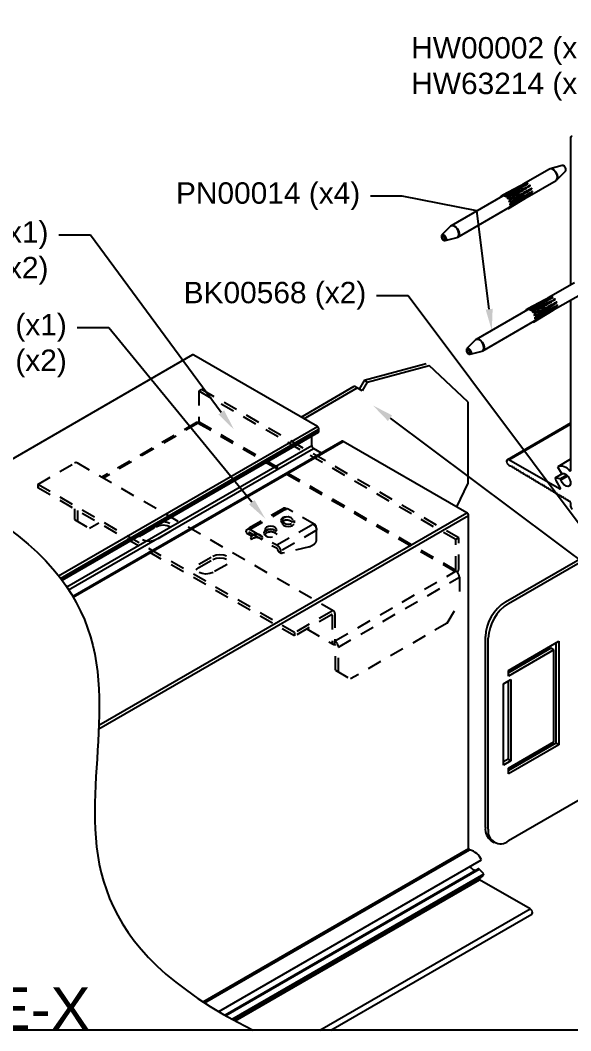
# Model space of a CAD drawing. Extents: x -3.7 to 11.6, y -13.5 to 0.3.
# Drawn here: x 1.63 to 6.45, y -13.53 to -4.67 of the extents above; entities that cross this region are included whole.
import ezdxf
from ezdxf import colors
from ezdxf.entities.mleader import LeaderData, LeaderLine
from ezdxf.math import Vec2, Vec3

# ---------------------------------------------------------------- set-up
doc = ezdxf.new("R2010")
doc.units = 0
doc.header["$LTSCALE"] = 0.5
doc.header["$MEASUREMENT"] = 0
doc.linetypes.add('HIDDEN', pattern=[0.375, 0.25, -0.125])
for name, color, linetype in [('Brackets', 181, 'CONTINUOUS'), ('FAB DWG', 221, 'CONTINUOUS'), ('Hardware', 242, 'CONTINUOUS'), ('Housing', 150, 'CONTINUOUS')]:
    doc.layers.add(name, color=color, linetype=linetype)
doc.layers.add('Text-Unprinted', color=131, linetype='CONTINUOUS', plot=False)
doc.styles.add('LSAD_Standard', font='arial.ttf')

msp = doc.modelspace()

# ---------------------------------------------------------------- linework, layer by layer
at = {"layer": 'Brackets', "transparency": 16777216}
for p, q in [((5.1857, -7.6863), (4.6433, -7.8316)), ((4.6687, -7.8463), (5.2111, -7.701)), ((5.5526, -8.0178), (5.2111, -7.701)), ((4.0887, -8.1518), (4.5557, -7.8822)), ((4.581, -7.8969), (4.5557, -7.8822)), ((4.6433, -7.8316), (4.5995, -7.9076)), ((4.6687, -7.8463), (4.6249, -7.9222)), ((4.6687, -7.8463), (4.6433, -7.8316)), ((4.1141, -8.1665), (4.581, -7.8969)), ((4.6249, -7.9222), (4.581, -7.8969)), ((5.5526, -8.0178), (5.5526, -8.7379)), ((5.4552, -8.9407), (5.5526, -8.7379)), ((5.8819, -9.7712), (6.8549, -9.2096)), ((5.9073, -9.7859), (6.8803, -9.2242)), ((5.7051, -11.7528), (5.7051, -10.0774)), ((5.7305, -11.7674), (5.7305, -10.0921)), ((5.9073, -10.3733), (6.3492, -10.1182)), ((6.28, -10.1795), (5.9073, -10.3946)), ((6.3054, -10.1941), (6.28, -10.1795)), ((6.3238, -10.1328), (6.3238, -11.0123)), ((6.3492, -10.1182), (6.3492, -11.027)), ((6.3054, -10.1941), (5.9073, -10.4239)), ((6.3054, -11.0017), (6.3054, -10.1941)), ((5.8631, -10.4919), (5.9294, -10.4536)), ((5.9073, -10.4239), (5.9073, -10.3733)), ((5.9294, -10.4536), (5.9294, -11.1681)), ((5.8631, -11.2064), (5.8631, -10.4919)), ((5.904, -10.4683), (5.904, -11.1535)), ((5.9073, -11.2315), (6.3054, -11.0017)), ((6.3238, -11.0123), (5.9073, -11.2528)), ((6.3492, -11.027), (5.9073, -11.2821)), ((6.3492, -11.027), (6.3238, -11.0123)), ((5.904, -11.1535), (5.8631, -11.1771)), ((5.9294, -11.1681), (5.904, -11.1535)), ((5.9294, -11.1681), (5.8631, -11.2064)), ((5.9073, -11.2821), (5.9073, -11.2315)), ((6.8803, -11.3078), (5.9073, -11.8695)), ((5.7569, -11.8672), (5.7823, -11.8819))]:
    msp.add_line(p, q, dxfattribs=at)
at = {"layer": 'Brackets', "linetype": 'HIDDEN', "transparency": 16777216}
for p, q in [((3.219, -7.911), (3.1936, -7.9257)), ((3.1936, -7.9257), (3.1936, -8.196)), ((5.4463, -9.2261), (3.1936, -7.9257)), ((5.4717, -9.2114), (3.219, -7.911)), ((3.1717, -8.2004), (2.3418, -8.6795)), ((3.188, -8.2058), (2.3546, -8.6869)), ((3.188, -8.2058), (5.4406, -9.5063)), ((5.4463, -9.4965), (3.1936, -8.196)), ((1.7794, -8.7421), (2.1019, -8.5559)), ((4.3765, -9.8542), (2.1239, -8.5537)), ((4.0321, -10.0425), (1.7794, -8.7421)), ((1.7794, -8.7421), (1.7794, -8.7714)), ((4.0321, -10.0718), (1.7794, -8.7714)), ((2.1019, -8.9576), (2.1019, -9.0511)), ((2.1273, -8.9722), (2.1273, -9.0657)), ((2.1019, -9.0511), (2.2334, -9.127)), ((2.2334, -9.127), (2.3144, -9.0802)), ((2.6945, -9.1548), (2.8169, -9.0842)), ((2.6945, -9.1841), (2.8169, -9.1135)), ((4.001, -9.0662), (4.01, -9.0732)), ((2.942, -9.1564), (2.8197, -9.2271)), ((3.8603, -9.1475), (3.8693, -9.1544)), ((5.4717, -9.2114), (5.4463, -9.2261)), ((5.4717, -9.4818), (5.4717, -9.2114)), ((3.7365, -9.2189), (3.7456, -9.2259)), ((5.4463, -9.4965), (5.4463, -9.2261)), ((3.192, -9.442), (3.3143, -9.3714)), ((3.192, -9.4713), (3.3143, -9.4007)), ((3.4395, -9.4436), (3.3171, -9.5142)), ((4.3913, -10.112), (5.4406, -9.5063)), ((4.4167, -10.1691), (5.4773, -9.5568)), ((5.4406, -9.5063), (5.4463, -9.503)), ((5.4773, -9.5568), (5.4773, -9.775)), ((5.3712, -9.9588), (5.4773, -9.775)), ((4.3546, -9.8563), (4.0321, -10.0425)), ((4.3546, -9.8856), (4.0321, -10.0718)), ((4.3602, -9.8889), (4.3602, -10.1234)), ((4.3856, -9.8743), (4.3856, -10.1088)), ((4.1386, -10.0103), (4.3693, -10.1435)), ((5.3712, -9.9588), (4.5227, -10.4486)), ((4.0321, -10.0425), (4.0321, -10.0718)), ((4.3856, -10.1153), (4.3913, -10.112)), ((4.3856, -10.144), (4.3856, -10.1153)), ((4.3856, -10.1446), (4.3856, -10.144)), ((4.3913, -10.3727), (4.3913, -10.1544)), ((4.4167, -10.3873), (4.4167, -10.1691)), ((4.3913, -10.3727), (4.5227, -10.4486))]:
    msp.add_line(p, q, dxfattribs=at)
at = {"layer": 'Brackets', "linetype": 'HIDDEN', "transparency": 16777216, "flags": 128}
for points in [[(4.001, -9.0369), (3.9838, -9.0303), (3.9635, -9.028), (3.9432, -9.0303), (3.926, -9.0369), (3.9145, -9.0468), (3.9105, -9.0586), (3.9145, -9.0703), (3.926, -9.0802), (3.9432, -9.0868), (3.9635, -9.0892), (3.9838, -9.0868), (4.001, -9.0802), (4.0125, -9.0703), (4.0165, -9.0586), (4.0125, -9.0468), (4.001, -9.0369)], [(2.8169, -9.0842), (2.8456, -9.0731), (2.8794, -9.0692), (2.9133, -9.0731), (2.942, -9.0842), (2.9612, -9.1008), (2.9679, -9.1203), (2.9612, -9.1399), (2.942, -9.1564)], [(2.8169, -9.1135), (2.8456, -9.1024), (2.8794, -9.0985), (2.9133, -9.1024), (2.942, -9.1135), (2.9612, -9.1301), (2.9642, -9.135)], [(3.8603, -9.1182), (3.8431, -9.1115), (3.8228, -9.1092), (3.8025, -9.1115), (3.7853, -9.1182), (3.7738, -9.1281), (3.7698, -9.1398), (3.7738, -9.1515), (3.7853, -9.1614), (3.8025, -9.1681), (3.8228, -9.1704), (3.8431, -9.1681), (3.8603, -9.1614), (3.8718, -9.1515), (3.8758, -9.1398), (3.8718, -9.1281), (3.8603, -9.1182)], [(2.8197, -9.2271), (2.791, -9.2381), (2.7571, -9.242), (2.7232, -9.2381), (2.6945, -9.2271), (2.6753, -9.2105), (2.6686, -9.1909), (2.6753, -9.1714), (2.6945, -9.1548)], [(2.6723, -9.2056), (2.6753, -9.2007), (2.6945, -9.1841)], [(3.7365, -9.1896), (3.7193, -9.183), (3.699, -9.1806), (3.6788, -9.183), (3.6616, -9.1896), (3.6501, -9.1995), (3.646, -9.2112), (3.6501, -9.2229), (3.6616, -9.2329), (3.6788, -9.2395), (3.699, -9.2418), (3.7193, -9.2395), (3.7365, -9.2329), (3.748, -9.2229), (3.752, -9.2112), (3.748, -9.1995), (3.7365, -9.1896)], [(3.3143, -9.3714), (3.343, -9.3603), (3.3769, -9.3564), (3.4108, -9.3603), (3.4395, -9.3714), (3.4586, -9.3879), (3.4654, -9.4075), (3.4586, -9.427), (3.4395, -9.4436)], [(3.3143, -9.4007), (3.343, -9.3896), (3.3769, -9.3857), (3.4108, -9.3896), (3.4395, -9.4007), (3.4586, -9.4172), (3.4617, -9.4221)], [(3.3171, -9.5142), (3.2884, -9.5253), (3.2546, -9.5292), (3.2207, -9.5253), (3.192, -9.5142), (3.1728, -9.4977), (3.1661, -9.4781), (3.1728, -9.4586), (3.192, -9.442)], [(3.1698, -9.4928), (3.1728, -9.4879), (3.192, -9.4713)], [(4.3602, -10.1234), (4.3607, -10.1293), (4.3621, -10.1345), (4.3643, -10.1389), (4.3674, -10.1422), (4.3712, -10.1444), (4.3756, -10.1455), (4.3804, -10.1453), (4.3856, -10.144)]]:
    msp.add_lwpolyline(points, dxfattribs=at)
at = {"layer": 'Brackets', "linetype": 'HIDDEN', "transparency": 16777216}
for centre, radius, start, end in [((3.1807, -8.2199), 0.0214, 58.17618, 114.73072), ((3.1814, -8.1955), 0.0123, 302.60548, 357.39452), ((2.1148, -8.5739), 0.0221, 65.69288, 125.61758), ((3.9641, -9.1319), 0.0753, 60.68919, 128.80821), ((3.6997, -9.2845), 0.0753, 60.68919, 128.80821), ((3.8234, -9.2131), 0.0753, 60.68919, 128.80821), ((5.4074, -9.4795), 0.0643, 326.00392, 357.9493), ((5.434, -9.4959), 0.0123, 302.60548, 357.39452), ((5.4099, -9.5598), 0.0675, 2.60548, 57.39452), ((4.3667, -9.8712), 0.0192, 350.78596, 129.20329), ((4.3568, -9.8883), 0.00349, 350.78596, 129.20329), ((4.3891, -10.1093), 0.00349, 170.78596, 309.20329), ((4.3493, -10.1721), 0.0675, 2.60548, 57.39452), ((4.379, -10.155), 0.0123, 2.60548, 57.39452)]:
    msp.add_arc(centre, radius, start, end, dxfattribs=at)
at = {"layer": 'Brackets', "transparency": 16777216}
for centre, radius, start, end in [((6.0889, -10.0949), 0.3842, 122.60548, 177.39452), ((6.1143, -10.1095), 0.3842, 122.60548, 177.39452), ((5.8276, -11.7663), 0.1232, 173.70115, 234.98667), ((5.8383, -11.7849), 0.1092, 170.78596, 309.20329)]:
    msp.add_arc(centre, radius, start, end, dxfattribs=at)
at = {"layer": 'Hardware', "transparency": 16777216}
for p, q in [((6.2673, -5.9765), (6.0357, -6.1103)), ((6.2749, -5.9744), (6.2694, -5.9757)), ((6.3785, -5.9466), (6.2738, -5.9739)), ((6.3304, -6.0718), (6.4063, -5.9949)), ((6.0557, -6.0995), (5.8577, -6.2055)), ((6.0755, -6.1041), (5.8775, -6.2101)), ((6.072, -6.2221), (6.3248, -6.0761)), ((6.0402, -6.1509), (5.8976, -6.2273)), ((5.9228, -6.3147), (6.1136, -6.1962)), ((5.9276, -6.2942), (6.1184, -6.1758)), ((5.998, -6.2204), (6.1127, -6.1492)), ((5.8565, -6.2137), (5.406, -6.4738)), ((5.8559, -6.208), (5.8435, -6.2147)), ((5.9086, -6.3239), (6.0801, -6.2174)), ((5.9217, -6.2679), (5.9984, -6.2203)), ((5.4635, -6.5734), (5.9157, -6.3123)), ((5.4004, -6.4781), (5.3245, -6.555)), ((5.3523, -6.6033), (5.457, -6.576)), ((5.4544, -6.5759), (5.4615, -6.5741)), ((5.4635, -6.5734), (5.4621, -6.5741)), ((6.4865, -6.9733), (6.2548, -7.107)), ((6.2911, -7.2188), (6.5439, -7.0729)), ((6.2748, -7.0963), (6.0768, -7.2023)), ((6.2946, -7.1009), (6.0966, -7.2069)), ((6.2593, -7.1477), (6.1168, -7.224)), ((6.1467, -7.291), (6.3375, -7.1725)), ((6.2171, -7.2172), (6.3318, -7.146)), ((6.0757, -7.2104), (5.6251, -7.4705)), ((6.0751, -7.2048), (6.0626, -7.2114)), ((6.1277, -7.3206), (6.2992, -7.2141)), ((6.1408, -7.2647), (6.2175, -7.217)), ((6.1419, -7.3114), (6.3327, -7.193)), ((5.6826, -7.5701), (6.1349, -7.309)), ((5.6195, -7.4748), (5.5436, -7.5518)), ((5.5715, -7.6001), (5.6761, -7.5728)), ((5.6735, -7.5726), (5.6806, -7.5709)), ((5.6826, -7.5701), (5.6812, -7.5708))]:
    msp.add_line(p, q, dxfattribs=at)
at = {"layer": 'Hardware', "linetype": 'HIDDEN', "transparency": 16777216}
for p, q in [((3.9344, -8.9525), (3.6176, -9.1354)), ((3.9467, -8.9632), (3.642, -9.1391)), ((3.9467, -8.9632), (3.95, -8.9614)), ((3.95, -8.9614), (3.9587, -8.9564)), ((3.9501, -8.9614), (3.9587, -8.9583)), ((3.9587, -8.9564), (3.9587, -8.9583)), ((4.2101, -9.095), (3.9767, -8.9602)), ((3.8753, -9.2739), (4.1801, -9.0979)), ((3.9224, -9.0587), (3.9224, -9.0808)), ((4.0304, -9.0808), (4.0304, -9.0587)), ((4.1801, -9.0979), (4.1834, -9.0962)), ((4.1834, -9.0962), (4.1921, -9.0911)), ((3.6087, -9.159), (3.6087, -9.1551)), ((3.6149, -9.1727), (3.6383, -9.1862)), ((3.6391, -9.1645), (3.6321, -9.1685)), ((3.6321, -9.1685), (3.6321, -9.1724)), ((3.6391, -9.1645), (3.8781, -9.3024)), ((3.642, -9.1391), (3.8753, -9.2739)), ((3.6473, -9.1871), (3.6693, -9.1819)), ((4.2253, -9.1453), (3.9085, -9.3282)), ((4.2253, -9.2294), (4.2253, -9.1453)), ((4.1627, -9.2901), (3.9238, -9.3467)), ((4.1627, -9.2901), (4.2041, -9.2661)), ((3.8852, -9.3186), (3.8852, -9.3147)), ((3.8914, -9.3323), (3.9148, -9.3458)), ((3.9085, -9.332), (3.9085, -9.3282))]:
    msp.add_line(p, q, dxfattribs=at)
at = {"layer": 'Hardware', "transparency": 16777216, "flags": 128}
for points in [[(6.3248, -6.0761), (6.329, -6.0728), (6.3356, -6.06), (6.3362, -6.042), (6.3307, -6.0217), (6.3199, -6.002), (6.3055, -5.9861), (6.2896, -5.9762), (6.2747, -5.974), (6.2673, -5.9765)], [(6.2744, -5.9737), (6.2764, -5.9734), (6.2912, -5.9756), (6.307, -5.9853), (6.3213, -6.0012), (6.3321, -6.0208)], [(6.3321, -6.0208), (6.3376, -6.0411), (6.337, -6.059), (6.3304, -6.0718), (6.3304, -6.0718)], [(6.4063, -5.9949), (6.4064, -5.9948), (6.4096, -5.9885), (6.4099, -5.9797), (6.4072, -5.9697), (6.4019, -5.9601), (6.3948, -5.9522), (6.387, -5.9474), (6.3797, -5.9463), (6.3785, -5.9466)], [(5.8421, -6.222), (5.8418, -6.221), (5.8416, -6.2181), (5.8423, -6.2158), (5.8439, -6.2145), (5.846, -6.2144), (5.8484, -6.2155), (5.8504, -6.2172)], [(5.8566, -6.2138), (5.8558, -6.2107), (5.8559, -6.208), (5.857, -6.206), (5.8588, -6.2052), (5.8611, -6.2055), (5.8635, -6.207), (5.8657, -6.2094), (5.8674, -6.2124)], [(5.8756, -6.2143), (5.876, -6.2118), (5.8774, -6.2102), (5.8794, -6.2098), (5.8817, -6.2105), (5.8841, -6.2124), (5.8862, -6.215), (5.8877, -6.2181), (5.8883, -6.2212)], [(5.8965, -6.2282), (5.8982, -6.227), (5.9003, -6.227), (5.9027, -6.2282), (5.9051, -6.2304), (5.907, -6.2332), (5.9081, -6.2364), (5.9084, -6.2393), (5.9077, -6.2417)], [(5.9139, -6.252), (5.9162, -6.2524), (5.9187, -6.254), (5.9209, -6.2564), (5.9225, -6.2594), (5.9234, -6.2626), (5.9233, -6.2653), (5.9223, -6.2674), (5.9206, -6.2683)], [(5.923, -6.2791), (5.9254, -6.2811), (5.9275, -6.2838), (5.9288, -6.2869), (5.9294, -6.2899), (5.929, -6.2925), (5.9277, -6.2941), (5.9258, -6.2947), (5.9234, -6.294)], [(5.9096, -6.3157), (5.9103, -6.3188), (5.9102, -6.3215), (5.9092, -6.3234), (5.9074, -6.3243), (5.9051, -6.324), (5.9027, -6.3225), (5.901, -6.3208)], [(5.9214, -6.3024), (5.9233, -6.3054), (5.9244, -6.3085), (5.9246, -6.3114), (5.9238, -6.3137), (5.9223, -6.3149), (5.9202, -6.3151), (5.9177, -6.314), (5.9154, -6.3119)], [(5.3245, -6.555), (5.3301, -6.5522), (5.3374, -6.5533), (5.3452, -6.5581), (5.3523, -6.566), (5.3576, -6.5756), (5.3603, -6.5856), (5.36, -6.5944), (5.3568, -6.6007), (5.3523, -6.6033)], [(5.457, -6.576), (5.466, -6.5708), (5.4726, -6.558), (5.4732, -6.5401), (5.4677, -6.5198), (5.4569, -6.5002), (5.4425, -6.4844), (5.4268, -6.4746), (5.4119, -6.4724), (5.4004, -6.4781)], [(5.406, -6.4738), (5.4134, -6.4713), (5.4283, -6.4735), (5.4441, -6.4833), (5.4585, -6.4993), (5.4693, -6.5189)], [(5.4693, -6.5189), (5.4749, -6.5393), (5.4743, -6.5573), (5.4677, -6.5701), (5.4635, -6.5734)], [(5.3239, -6.5826), (5.3274, -6.5889), (5.332, -6.594), (5.3371, -6.5972), (5.3419, -6.5979), (5.3457, -6.596), (5.3478, -6.5919), (5.348, -6.5861), (5.3462, -6.5796), (5.3427, -6.5733), (5.3381, -6.5682), (5.333, -6.565), (5.3282, -6.5643), (5.3245, -6.5661), (5.3224, -6.5703), (5.3222, -6.576), (5.3239, -6.5826)], [(6.0612, -7.2188), (6.0609, -7.2177), (6.0607, -7.2148), (6.0614, -7.2126), (6.063, -7.2113), (6.0651, -7.2112), (6.0675, -7.2122), (6.0695, -7.214)], [(6.0757, -7.2106), (6.0749, -7.2075), (6.0751, -7.2047), (6.0761, -7.2028), (6.0779, -7.2019), (6.0802, -7.2023), (6.0826, -7.2037), (6.0848, -7.2061), (6.0865, -7.2091)], [(6.0947, -7.211), (6.0952, -7.2085), (6.0965, -7.207), (6.0985, -7.2065), (6.1009, -7.2073), (6.1033, -7.2091), (6.1053, -7.2118), (6.1068, -7.2149), (6.1074, -7.2179)], [(6.1157, -7.225), (6.1173, -7.2238), (6.1194, -7.2238), (6.1219, -7.2249), (6.1242, -7.2271), (6.1261, -7.23), (6.1272, -7.2331), (6.1275, -7.2361), (6.1269, -7.2384)], [(6.133, -7.2487), (6.1354, -7.2491), (6.1378, -7.2507), (6.14, -7.2532), (6.1416, -7.2562), (6.1425, -7.2593), (6.1424, -7.2621), (6.1415, -7.2641), (6.1397, -7.2651)], [(6.1287, -7.3124), (6.1295, -7.3155), (6.1293, -7.3182), (6.1283, -7.3202), (6.1265, -7.3211), (6.1242, -7.3207), (6.1218, -7.3193), (6.1201, -7.3176)], [(6.1406, -7.2992), (6.1424, -7.3021), (6.1435, -7.3052), (6.1437, -7.3082), (6.143, -7.3104), (6.1414, -7.3117), (6.1393, -7.3118), (6.1369, -7.3107), (6.1345, -7.3086)], [(6.1422, -7.2759), (6.1445, -7.2778), (6.1466, -7.2805), (6.148, -7.2836), (6.1485, -7.2867), (6.1481, -7.2892), (6.1468, -7.2909), (6.1449, -7.2914), (6.1425, -7.2908)], [(5.6761, -7.5728), (5.6851, -7.5675), (5.6917, -7.5548), (5.6923, -7.5369), (5.6868, -7.5166), (5.676, -7.497), (5.6617, -7.4811), (5.6459, -7.4713), (5.6311, -7.4691), (5.6195, -7.4748)], [(5.6251, -7.4705), (5.6325, -7.468), (5.6474, -7.4702), (5.6632, -7.4801), (5.6777, -7.496), (5.6885, -7.5157)], [(5.6885, -7.5157), (5.694, -7.536), (5.6934, -7.554), (5.6868, -7.5668), (5.6826, -7.5701)], [(5.5431, -7.5793), (5.5465, -7.5857), (5.5512, -7.5908), (5.5563, -7.5939), (5.561, -7.5946), (5.5648, -7.5928), (5.5669, -7.5887), (5.5671, -7.5829), (5.5653, -7.5764), (5.5618, -7.57), (5.5572, -7.5649), (5.5521, -7.5618), (5.5473, -7.5611), (5.5436, -7.5629), (5.5415, -7.567), (5.5413, -7.5728), (5.5431, -7.5793)], [(5.5436, -7.5518), (5.5493, -7.549), (5.5566, -7.5501), (5.5643, -7.5549), (5.5714, -7.5627), (5.5767, -7.5724), (5.5794, -7.5824), (5.5792, -7.5912), (5.5759, -7.5975), (5.5715, -7.6001)]]:
    msp.add_lwpolyline(points, dxfattribs=at)
at = {"layer": 'Hardware', "linetype": 'HIDDEN', "transparency": 16777216, "flags": 128}
for points in [[(3.9382, -9.0367), (3.9265, -9.0468), (3.9224, -9.0587), (3.9265, -9.0707), (3.9382, -9.0808), (3.9558, -9.0875), (3.9764, -9.0899), (3.9971, -9.0875), (4.0146, -9.0808), (4.0263, -9.0707), (4.0304, -9.0587), (4.0263, -9.0468), (4.0146, -9.0367), (3.9971, -9.0299), (3.9764, -9.0276), (3.9558, -9.0299), (3.9382, -9.0367)], [(3.9224, -9.0808), (3.9265, -9.0927), (3.9382, -9.1028), (3.9558, -9.1096), (3.9764, -9.112), (3.9971, -9.1096), (4.0146, -9.1028), (4.0263, -9.0927), (4.0304, -9.0808)], [(3.6321, -9.1724), (3.6323, -9.1762), (3.6331, -9.1795), (3.6345, -9.1824), (3.6363, -9.1847), (3.6385, -9.1863), (3.6412, -9.1873), (3.6441, -9.1876), (3.6473, -9.1871)], [(3.7791, -9.1449), (3.7659, -9.1563), (3.7613, -9.1698), (3.7659, -9.1832), (3.7791, -9.1947), (3.7989, -9.2023), (3.8223, -9.205), (3.8456, -9.2023), (3.8654, -9.1947), (3.8786, -9.1832), (3.8833, -9.1698), (3.8786, -9.1563), (3.8654, -9.1449), (3.8456, -9.1372), (3.8223, -9.1346), (3.7989, -9.1372), (3.7791, -9.1449)], [(3.7791, -9.1718), (3.7659, -9.1832), (3.7659, -9.1832)], [(3.9085, -9.332), (3.9088, -9.3358), (3.9096, -9.3391), (3.911, -9.342), (3.9128, -9.3443), (3.915, -9.3459), (3.9176, -9.3469), (3.9206, -9.3472), (3.9238, -9.3467)]]:
    msp.add_lwpolyline(points, dxfattribs=at)
at = {"layer": 'Hardware', "transparency": 16777216}
for centre, radius, start, end in [((6.056, -6.1008), 0.00131, 32.99502, 104.57169), ((6.0757, -6.106), 0.00183, 15.49078, 95.09869), ((6.0954, -6.1235), 0.00238, 1.78132, 77.80732), ((6.1103, -6.1486), 0.00245, 344.96037, 59.43044), ((6.1127, -6.1953), 0.00129, 314.00751, 31.76155), ((6.117, -6.1747), 0.00175, 321.8837, 50.0848), ((5.8649, -6.2348), 0.0225, 83.61856, 111.69015), ((5.8574, -6.2627), 0.0517, 53.40718, 69.49045), ((5.8325, -6.293), 0.0911, 34.28514, 45.3035), ((5.8307, -6.2955), 0.0939, 16.79596, 27.59485), ((5.8673, -6.2879), 0.0564, 353.8124, 8.99753), ((5.8985, -6.2944), 0.0243, 314.02497, 340.73549), ((6.2751, -7.0976), 0.00131, 32.99502, 104.57169), ((6.2948, -7.1027), 0.00183, 15.49078, 95.09869), ((6.3145, -7.1203), 0.00238, 1.78132, 77.80732), ((6.3294, -7.1453), 0.00245, 344.96037, 59.43044), ((6.3361, -7.1714), 0.00175, 321.8837, 50.0848), ((6.084, -7.2315), 0.0225, 83.61856, 111.69015), ((6.0766, -7.2595), 0.0517, 53.40718, 69.49045), ((6.0516, -7.2897), 0.0911, 34.28514, 45.3035), ((6.0498, -7.2922), 0.0939, 16.79596, 27.59485), ((6.3318, -7.1921), 0.00129, 314.00751, 31.76155), ((6.1177, -7.2912), 0.0243, 314.02497, 340.73549), ((6.0865, -7.2847), 0.0564, 353.8124, 8.99753)]:
    msp.add_arc(centre, radius, start, end, dxfattribs=at)
at = {"layer": 'Hardware', "linetype": 'HIDDEN', "transparency": 16777216}
for centre, radius, start, end in [((3.9653, -8.9816), 0.0242, 61.86745, 105.67932), ((4.1988, -9.1147), 0.0226, 10.58811, 100.92366), ((4.1717, -9.1226), 0.0508, 356.02247, 13.72385), ((3.6239, -9.1603), 0.0153, 174.76365, 233.92417), ((3.6364, -9.1678), 0.00437, 50.79671, 189.21404), ((3.8218, -9.239), 0.0796, 44.47725, 122.41838), ((3.8699, -9.3154), 0.0154, 2.60548, 57.39452), ((4.1793, -9.2273), 0.0461, 302.60548, 357.39452), ((3.9004, -9.32), 0.0153, 174.76365, 233.92417)]:
    msp.add_arc(centre, radius, start, end, dxfattribs=at)
at = {"layer": 'Hardware', "transparency": 16777216}
for points, knots in [([(6.4061, -5.9946), (6.4067, -5.9941), (6.4091, -5.9923), (6.4111, -5.987), (6.4122, -5.9794), (6.4104, -5.9701), (6.4058, -5.9604), (6.3985, -5.9518), (6.3903, -5.947), (6.3831, -5.9454), (6.3798, -5.9465), (6.3788, -5.9468)], [0, 0, 0, 0, 0.0341972, 0.1359613, 0.2488412, 0.3845063, 0.5314127, 0.6791678, 0.836556, 0.9534937, 1, 1, 1, 1]), ([(5.8674, -6.2124), (5.8711, -6.2102), (5.8911, -6.1983), (5.9543, -6.1608), (6.0138, -6.1257), (6.0571, -6.1001)], [0, 0, 0, 0, 0.058989, 0.315059, 1, 1, 1, 1]), ([(5.8883, -6.2212), (5.892, -6.2189), (5.9119, -6.2067), (5.975, -6.1681), (6.0343, -6.1319), (6.0774, -6.1055)], [0, 0, 0, 0, 0.058989, 0.315059, 1, 1, 1, 1]), ([(5.9077, -6.2417), (5.9115, -6.2393), (5.9315, -6.2269), (5.9949, -6.1875), (6.0544, -6.1504), (6.0978, -6.1234)], [0, 0, 0, 0, 0.058989, 0.315059, 1, 1, 1, 1]), ([(6.1116, -6.1465), (6.1111, -6.1467), (6.1073, -6.1487), (6.0903, -6.1577), (6.025, -6.1926), (5.9629, -6.2258), (5.9139, -6.252)], [0, 0, 0, 0, 0.007458, 0.057409, 0.257212, 1, 1, 1, 1]), ([(6.1138, -6.1946), (6.1133, -6.1949), (6.1097, -6.197), (6.0932, -6.2062), (6.0297, -6.2419), (5.9691, -6.2758), (5.9214, -6.3024)], [0, 0, 0, 0, 0.007458, 0.057409, 0.257212, 1, 1, 1, 1]), ([(6.1181, -6.1733), (6.1176, -6.1736), (6.1139, -6.1756), (6.0972, -6.1846), (6.0327, -6.2196), (5.9714, -6.2529), (5.923, -6.2791)], [0, 0, 0, 0, 0.007458, 0.057409, 0.257212, 1, 1, 1, 1]), ([(6.0959, -6.1212), (6.0954, -6.1215), (6.0916, -6.1235), (6.0745, -6.1326), (6.0563, -6.1423), (6.0416, -6.1502), (6.04, -6.151)], [0, 0, 0, 0, 0.026637, 0.205031, 0.918608, 1, 1, 1, 1]), ([(5.3245, -6.5554), (5.324, -6.5558), (5.3218, -6.5575), (5.3198, -6.5626), (5.3186, -6.5702), (5.3198, -6.5771), (5.3214, -6.5812), (5.3218, -6.5823)], [0, 0, 0, 0, 0.065785, 0.306251, 0.571545, 0.890556, 1, 1, 1, 1]), ([(5.3218, -6.5823), (5.3231, -6.5851), (5.3261, -6.5912), (5.3332, -6.5987), (5.3412, -6.6031), (5.3479, -6.6045), (5.3511, -6.6034), (5.352, -6.6031)], [0, 0, 0, 0, 0.221492, 0.477911, 0.724167, 0.926519, 1, 1, 1, 1]), ([(6.0865, -7.2091), (6.0903, -7.2069), (6.1102, -7.1951), (6.1734, -7.1575), (6.2329, -7.1224), (6.2762, -7.0968)], [0, 0, 0, 0, 0.058989, 0.315059, 1, 1, 1, 1]), ([(6.1074, -7.2179), (6.1111, -7.2157), (6.131, -7.2035), (6.1941, -7.1649), (6.2534, -7.1286), (6.2966, -7.1022)], [0, 0, 0, 0, 0.058989, 0.315059, 1, 1, 1, 1]), ([(6.1269, -7.2384), (6.1306, -7.2361), (6.1506, -7.2237), (6.214, -7.1843), (6.2736, -7.1472), (6.3169, -7.1202)], [0, 0, 0, 0, 0.058989, 0.315059, 1, 1, 1, 1]), ([(6.3307, -7.1432), (6.3302, -7.1435), (6.3264, -7.1455), (6.3095, -7.1545), (6.2441, -7.1893), (6.182, -7.2225), (6.133, -7.2487)], [0, 0, 0, 0, 0.007458, 0.057409, 0.257212, 1, 1, 1, 1]), ([(6.3372, -7.1701), (6.3368, -7.1704), (6.333, -7.1724), (6.3163, -7.1814), (6.2519, -7.2164), (6.1905, -7.2497), (6.1422, -7.2759)], [0, 0, 0, 0, 0.007458, 0.057409, 0.257212, 1, 1, 1, 1]), ([(6.315, -7.1179), (6.3145, -7.1182), (6.3107, -7.1202), (6.2936, -7.1293), (6.2755, -7.139), (6.2607, -7.147), (6.2592, -7.1478)], [0, 0, 0, 0, 0.026637, 0.205031, 0.918608, 1, 1, 1, 1]), ([(6.3329, -7.1914), (6.3325, -7.1917), (6.3288, -7.1937), (6.3123, -7.2029), (6.2488, -7.2387), (6.1883, -7.2725), (6.1406, -7.2992)], [0, 0, 0, 0, 0.007458, 0.057409, 0.257212, 1, 1, 1, 1]), ([(5.5436, -7.5522), (5.5431, -7.5525), (5.5409, -7.5543), (5.5389, -7.5594), (5.5378, -7.5669), (5.5389, -7.5739), (5.5405, -7.578), (5.5409, -7.579)], [0, 0, 0, 0, 0.065785, 0.306251, 0.571545, 0.890556, 1, 1, 1, 1]), ([(5.5409, -7.579), (5.5423, -7.5819), (5.5453, -7.588), (5.5524, -7.5955), (5.5603, -7.5998), (5.567, -7.6012), (5.5703, -7.6001), (5.5711, -7.5998)], [0, 0, 0, 0, 0.221492, 0.477911, 0.724167, 0.926519, 1, 1, 1, 1])]:
    msp.add_open_spline(points, degree=3, knots=knots, dxfattribs=at)
at = {"layer": 'Hardware', "linetype": 'HIDDEN', "transparency": 16777216}
for points, knots in [([(3.9587, -8.9564), (3.9547, -8.9542), (3.9484, -8.9506), (3.9407, -8.9504), (3.9366, -8.9511), (3.9348, -8.9524), (3.9345, -8.9527)], [0, 0, 0, 0, 0.451125, 0.696217, 0.947214, 1, 1, 1, 1]), ([(4.1921, -9.0911), (4.1962, -9.0936), (4.2024, -9.0973), (4.2102, -9.1059), (4.2156, -9.1135), (4.22, -9.1218), (4.2242, -9.1328), (4.2249, -9.1404), (4.2253, -9.1453)], [0, 0, 0, 0, 0.238133, 0.367508, 0.5, 0.632492, 0.761867, 1, 1, 1, 1]), ([(3.6087, -9.1551), (3.6091, -9.1513), (3.6097, -9.1438), (3.615, -9.1363), (3.6227, -9.1328), (3.6321, -9.1336), (3.6388, -9.1374), (3.6419, -9.1393)], [0, 0, 0, 0, 0.202788, 0.405576, 0.608364, 0.811152, 1, 1, 1, 1]), ([(3.8753, -9.274), (3.8788, -9.276), (3.8856, -9.28), (3.8952, -9.2906), (3.9027, -9.3031), (3.9076, -9.3163), (3.9083, -9.3243), (3.9085, -9.3282)], [0, 0, 0, 0, 0.202788, 0.405576, 0.608364, 0.811152, 1, 1, 1, 1])]:
    msp.add_open_spline(points, degree=3, knots=knots, dxfattribs=at)
at = {"layer": 'Housing', "transparency": 16777216}
for p, q in [((6.4519, -5.7012), (6.4519, -6.9932)), ((6.4519, -7.126), (6.4519, -8.6204)), ((3.1377, -7.6076), (1.03, -8.8243)), ((4.232, -8.2345), (3.1477, -7.6085)), ((1.963, -9.5443), (4.232, -8.2345)), ((6.4519, -8.2057), (5.8976, -8.5257)), ((5.9118, -8.5271), (6.4519, -8.2153)), ((1.9805, -9.5669), (4.2461, -8.259)), ((1.9891, -9.5783), (4.2461, -8.2753)), ((1.9926, -9.583), (4.242, -8.2845)), ((4.1829, -8.4022), (4.1829, -8.3186)), ((4.2461, -8.2753), (4.2461, -8.259)), ((2.0347, -9.6423), (4.1829, -8.4022)), ((4.4487, -8.3644), (2.0885, -9.7269)), ((2.0914, -9.732), (4.4587, -8.3654)), ((5.543, -8.9913), (4.4587, -8.3654)), ((2.0504, -9.6659), (4.1971, -8.4266)), ((4.269, -8.4682), (4.1971, -8.4266)), ((5.9114, -8.5733), (5.9229, -8.5803)), ((6.3548, -8.7828), (5.9118, -8.5271)), ((5.9269, -8.5808), (5.9325, -8.5779)), ((5.9325, -8.5779), (5.9378, -8.5873)), ((5.9458, -8.5921), (5.9513, -8.5892)), ((5.9513, -8.5892), (5.9566, -8.5986)), ((6.3374, -8.5886), (6.3695, -8.6405)), ((6.4519, -8.5224), (6.3396, -8.5872)), ((5.9646, -8.6034), (5.9701, -8.6005)), ((5.9701, -8.6005), (5.9754, -8.61)), ((5.9834, -8.6148), (5.9889, -8.6118)), ((5.9889, -8.6118), (5.9942, -8.6213)), ((6.0022, -8.6261), (6.0078, -8.6232)), ((6.0078, -8.6232), (6.0131, -8.6326)), ((6.0211, -8.6374), (6.0266, -8.6345)), ((6.0266, -8.6345), (6.0319, -8.6439)), ((6.0399, -8.6488), (6.0454, -8.6458)), ((6.0454, -8.6458), (6.0507, -8.6553)), ((6.0587, -8.6601), (6.0642, -8.6572)), ((6.0642, -8.6572), (6.0695, -8.6666)), ((6.0775, -8.6714), (6.0831, -8.6685)), ((6.0831, -8.6685), (6.0884, -8.6779)), ((6.0964, -8.6827), (6.1019, -8.6798)), ((6.1019, -8.6798), (6.1072, -8.6893)), ((6.3167, -8.6862), (6.3882, -8.6449)), ((6.3577, -8.6944), (6.4182, -8.6595)), ((6.3662, -8.7034), (6.4269, -8.6684)), ((6.4421, -8.6224), (6.4519, -8.6168)), ((6.1152, -8.6941), (6.1207, -8.6911)), ((6.1207, -8.6911), (6.126, -8.7006)), ((6.134, -8.7054), (6.1395, -8.7025)), ((6.1395, -8.7025), (6.1448, -8.7119)), ((6.1528, -8.7167), (6.1584, -8.7138)), ((6.1584, -8.7138), (6.1637, -8.7232)), ((6.1717, -8.7281), (6.1772, -8.7251)), ((6.1772, -8.7251), (6.1825, -8.7346)), ((6.1905, -8.7394), (6.196, -8.7365)), ((6.196, -8.7365), (6.2013, -8.7459)), ((6.2093, -8.7507), (6.2148, -8.7478)), ((6.2148, -8.7478), (6.2201, -8.7572)), ((6.2281, -8.762), (6.2337, -8.7591)), ((6.2337, -8.7591), (6.239, -8.7686)), ((6.247, -8.7734), (6.2525, -8.7704)), ((6.2525, -8.7704), (6.2578, -8.7799)), ((6.3577, -8.6944), (6.3167, -8.6862)), ((6.2658, -8.7847), (6.2713, -8.7818)), ((6.2713, -8.7818), (6.2766, -8.7912)), ((6.2846, -8.796), (6.2901, -8.7931)), ((6.2901, -8.7931), (6.2954, -8.8025)), ((6.3034, -8.8073), (6.309, -8.8044)), ((6.309, -8.8044), (6.3143, -8.8139)), ((6.3223, -8.8187), (6.3278, -8.8157)), ((6.3278, -8.8157), (6.3331, -8.8252)), ((6.3411, -8.83), (6.3466, -8.8271)), ((6.3466, -8.8271), (6.3519, -8.8365)), ((6.3548, -8.7828), (6.3619, -8.7787)), ((6.3599, -8.8413), (6.3654, -8.8384)), ((6.3654, -8.8384), (6.3707, -8.8478)), ((6.3787, -8.8527), (6.3843, -8.8497)), ((6.3843, -8.8497), (6.3895, -8.8592)), ((6.3975, -8.864), (6.4031, -8.8611)), ((6.4031, -8.8611), (6.4084, -8.8705)), ((6.4164, -8.8753), (6.4219, -8.8724)), ((6.4219, -8.8724), (6.4272, -8.8818)), ((6.4352, -8.8866), (6.4407, -8.8837)), ((6.4407, -8.8837), (6.4445, -8.8904)), ((6.4519, -8.9035), (6.4519, -8.9347)), ((2.3149, -10.8875), (5.5571, -9.0158)), ((2.3163, -10.8541), (5.543, -8.9913)), ((5.5571, -11.935), (5.5571, -9.0158)), ((3.2281, -13.2796), (5.5571, -11.935)), ((3.2434, -13.2895), (5.5669, -11.9482)), ((3.367, -13.3657), (5.6716, -12.0353)), ((5.6442, -12.1156), (3.4226, -13.3981)), ((3.4281, -13.4012), (5.6513, -12.1178)), ((5.6923, -12.1568), (5.6513, -12.1178)), ((3.4832, -13.432), (5.6923, -12.1568)), ((3.4977, -13.4399), (5.6694, -12.1862)), ((3.5106, -13.4469), (5.6542, -12.2095)), ((6.0972, -12.4652), (5.6542, -12.2095)), ((4.254, -13.5292), (6.0972, -12.4652)), ((4.3513, -13.5292), (6.1114, -12.5131))]:
    msp.add_line(p, q, dxfattribs=at)
at = {"layer": 'Housing', "transparency": 16777216, "flags": 128}
for points in [[(5.9118, -8.5271), (5.9041, -8.5244), (5.8976, -8.5256), (5.8933, -8.5306), (5.8917, -8.5385), (5.8931, -8.5481), (5.8973, -8.5582), (5.9038, -8.567), (5.9114, -8.5733)], [(5.9378, -8.5873), (5.9386, -8.5886), (5.9396, -8.5898), (5.9406, -8.5908), (5.9417, -8.5916), (5.9428, -8.5921), (5.9439, -8.5924), (5.9449, -8.5924), (5.9458, -8.5921)], [(5.9566, -8.5986), (5.9574, -8.5999), (5.9584, -8.6011), (5.9595, -8.6021), (5.9606, -8.6029), (5.9617, -8.6035), (5.9627, -8.6037), (5.9637, -8.6037), (5.9646, -8.6034)], [(5.9754, -8.61), (5.9763, -8.6113), (5.9772, -8.6125), (5.9783, -8.6135), (5.9794, -8.6143), (5.9805, -8.6148), (5.9816, -8.6151), (5.9825, -8.6151), (5.9834, -8.6148)], [(5.9942, -8.6213), (5.9951, -8.6226), (5.996, -8.6238), (5.9971, -8.6248), (5.9982, -8.6256), (5.9993, -8.6261), (6.0004, -8.6264), (6.0014, -8.6264), (6.0022, -8.6261)], [(6.0131, -8.6326), (6.0139, -8.6339), (6.0149, -8.6351), (6.0159, -8.6361), (6.017, -8.6369), (6.0181, -8.6375), (6.0192, -8.6377), (6.0202, -8.6377), (6.0211, -8.6374)], [(6.0319, -8.6439), (6.0327, -8.6453), (6.0337, -8.6464), (6.0348, -8.6475), (6.0359, -8.6482), (6.037, -8.6488), (6.038, -8.6491), (6.039, -8.649), (6.0399, -8.6488)], [(6.0507, -8.6553), (6.0516, -8.6566), (6.0525, -8.6578), (6.0536, -8.6588), (6.0547, -8.6596), (6.0558, -8.6601), (6.0569, -8.6604), (6.0578, -8.6604), (6.0587, -8.6601)], [(6.0695, -8.6666), (6.0704, -8.6679), (6.0713, -8.6691), (6.0724, -8.6701), (6.0735, -8.6709), (6.0746, -8.6714), (6.0757, -8.6717), (6.0767, -8.6717), (6.0775, -8.6714)], [(6.0884, -8.6779), (6.0892, -8.6792), (6.0902, -8.6804), (6.0912, -8.6814), (6.0923, -8.6822), (6.0934, -8.6828), (6.0945, -8.683), (6.0955, -8.683), (6.0964, -8.6827)], [(6.3786, -8.6461), (6.3951, -8.6461), (6.4134, -8.6556), (6.4307, -8.673), (6.4439, -8.6953), (6.451, -8.7191), (6.4508, -8.7401), (6.4432, -8.7551), (6.4296, -8.7616), (6.4122, -8.7584), (6.3938, -8.7461), (6.3776, -8.7267), (6.3662, -8.7034)], [(6.4519, -8.6204), (6.4516, -8.6223), (6.451, -8.6238), (6.45, -8.6248), (6.4487, -8.6254), (6.4472, -8.6254), (6.4455, -8.6249), (6.4438, -8.6239), (6.4421, -8.6224)], [(6.1072, -8.6893), (6.108, -8.6906), (6.109, -8.6918), (6.11, -8.6928), (6.1112, -8.6936), (6.1123, -8.6941), (6.1133, -8.6944), (6.1143, -8.6944), (6.1152, -8.6941)], [(6.126, -8.7006), (6.1269, -8.7019), (6.1278, -8.7031), (6.1289, -8.7041), (6.13, -8.7049), (6.1311, -8.7054), (6.1321, -8.7057), (6.1331, -8.7057), (6.134, -8.7054)], [(6.1448, -8.7119), (6.1457, -8.7132), (6.1466, -8.7144), (6.1477, -8.7154), (6.1488, -8.7162), (6.1499, -8.7167), (6.151, -8.717), (6.152, -8.717), (6.1528, -8.7167)], [(6.1637, -8.7232), (6.1645, -8.7246), (6.1655, -8.7257), (6.1665, -8.7267), (6.1676, -8.7275), (6.1687, -8.7281), (6.1698, -8.7283), (6.1708, -8.7283), (6.1717, -8.7281)], [(6.1825, -8.7346), (6.1833, -8.7359), (6.1843, -8.7371), (6.1853, -8.7381), (6.1864, -8.7389), (6.1876, -8.7394), (6.1886, -8.7397), (6.1896, -8.7397), (6.1905, -8.7394)], [(6.2013, -8.7459), (6.2021, -8.7472), (6.2031, -8.7484), (6.2042, -8.7494), (6.2053, -8.7502), (6.2064, -8.7507), (6.2074, -8.751), (6.2084, -8.751), (6.2093, -8.7507)], [(6.2201, -8.7572), (6.221, -8.7585), (6.2219, -8.7597), (6.223, -8.7607), (6.2241, -8.7615), (6.2252, -8.7621), (6.2263, -8.7623), (6.2273, -8.7623), (6.2281, -8.762)], [(6.239, -8.7686), (6.2398, -8.7699), (6.2408, -8.7711), (6.2418, -8.7721), (6.2429, -8.7728), (6.244, -8.7734), (6.2451, -8.7737), (6.2461, -8.7737), (6.247, -8.7734)], [(6.3584, -8.7697), (6.3602, -8.7724), (6.3614, -8.7754), (6.3619, -8.7783), (6.3616, -8.7808), (6.3607, -8.7826), (6.3591, -8.7836), (6.3571, -8.7837), (6.3548, -8.7828)], [(6.2578, -8.7799), (6.2586, -8.7812), (6.2596, -8.7824), (6.2606, -8.7834), (6.2617, -8.7842), (6.2628, -8.7847), (6.2639, -8.785), (6.2649, -8.785), (6.2658, -8.7847)], [(6.2766, -8.7912), (6.2774, -8.7925), (6.2784, -8.7937), (6.2795, -8.7947), (6.2806, -8.7955), (6.2817, -8.796), (6.2827, -8.7963), (6.2837, -8.7963), (6.2846, -8.796)], [(6.2954, -8.8025), (6.2963, -8.8039), (6.2972, -8.805), (6.2983, -8.806), (6.2994, -8.8068), (6.3005, -8.8074), (6.3016, -8.8076), (6.3026, -8.8076), (6.3034, -8.8073)], [(6.3143, -8.8139), (6.3151, -8.8152), (6.3161, -8.8164), (6.3171, -8.8174), (6.3182, -8.8182), (6.3193, -8.8187), (6.3204, -8.819), (6.3214, -8.819), (6.3223, -8.8187)], [(6.3331, -8.8252), (6.3339, -8.8265), (6.3349, -8.8277), (6.3359, -8.8287), (6.337, -8.8295), (6.3381, -8.83), (6.3392, -8.8303), (6.3402, -8.8303), (6.3411, -8.83)], [(6.3519, -8.8365), (6.3527, -8.8378), (6.3537, -8.839), (6.3548, -8.84), (6.3559, -8.8408), (6.357, -8.8414), (6.358, -8.8416), (6.359, -8.8416), (6.3599, -8.8413)], [(6.3707, -8.8478), (6.3716, -8.8492), (6.3725, -8.8504), (6.3736, -8.8514), (6.3747, -8.8521), (6.3758, -8.8527), (6.3769, -8.853), (6.3779, -8.8529), (6.3787, -8.8527)], [(6.3895, -8.8592), (6.3904, -8.8605), (6.3914, -8.8617), (6.3924, -8.8627), (6.3935, -8.8635), (6.3946, -8.864), (6.3957, -8.8643), (6.3967, -8.8643), (6.3975, -8.864)], [(6.4084, -8.8705), (6.4092, -8.8718), (6.4102, -8.873), (6.4112, -8.874), (6.4123, -8.8748), (6.4134, -8.8753), (6.4145, -8.8756), (6.4155, -8.8756), (6.4164, -8.8753)], [(6.4272, -8.8818), (6.428, -8.8832), (6.429, -8.8843), (6.4301, -8.8853), (6.4312, -8.8861), (6.4323, -8.8867), (6.4333, -8.8869), (6.4343, -8.8869), (6.4352, -8.8866)], [(5.6513, -12.1178), (5.6501, -12.1168), (5.6489, -12.116), (5.6476, -12.1154), (5.6464, -12.1152), (5.6453, -12.1152), (5.6443, -12.1155), (5.6442, -12.1156)], [(6.1114, -12.5131), (6.1117, -12.513), (6.1159, -12.5079), (6.1173, -12.4998), (6.1157, -12.4901), (6.1114, -12.4801), (6.1049, -12.4714), (6.0972, -12.4652)]]:
    msp.add_lwpolyline(points, dxfattribs=at)
at = {"layer": 'Housing', "transparency": 16777216}
for centre, radius, start, end in [((6.4605, -5.6998), 0.00873, 50.7967, 189.21397), ((3.1418, -7.6167), 0.0101, 54.38243, 114.30712), ((4.2154, -8.2604), 0.0307, 2.60548, 57.39452), ((4.2363, -8.2764), 0.00986, 305.01331, 6.29877), ((4.2136, -8.4008), 0.0307, 182.60548, 237.39452), ((4.4528, -8.3736), 0.0101, 54.38243, 114.30712), ((5.9254, -8.5769), 0.00415, 233.41171, 292.06326), ((6.3684, -8.6718), 0.0888, 33.81233, 110.42467), ((6.378, -8.6368), 0.00932, 203.37618, 273.40674), ((6.5336, -8.6302), 0.2239, 194.47943, 218.54572), ((6.3531, -8.7072), 0.0136, 16.18386, 70.52295), ((6.4865, -8.8669), 0.0481, 209.23759, 220.00126), ((6.4426, -8.9039), 0.00926, 2.71053, 40.99484), ((6.4826, -8.9333), 0.0307, 182.60548, 237.39452), ((5.5264, -9.0172), 0.0307, 2.60484, 57.39501), ((5.5711, -11.9349), 0.0139, 180.3527, 252.47123), ((5.5278, -12.1016), 0.1583, 24.76116, 75.72194), ((5.6338, -12.0609), 0.0688, 207.3204, 259.90688), ((5.6626, -12.1964), 0.0155, 189.65704, 237.26001), ((5.642, -12.1414), 0.0525, 301.39613, 342.96683)]:
    msp.add_arc(centre, radius, start, end, dxfattribs=at)
at = {"layer": 'Housing', "color": 1, "transparency": 16777216}
msp.add_open_spline([(0.9295, -8.7731), (2.4072, -9.5054), (2.2995, -11.1512), (2.1919, -12.7969), (3.6696, -13.5292)], degree=3, dxfattribs=at)
at = {"layer": 'Text-Unprinted', "ltscale": 0.5, "transparency": 16777216}
msp.add_lwpolyline([(0, 0), (11.6437, 0), (11.6437, -13.5292), (0, -13.5292)], close=True, dxfattribs=at)

# ---------------------------------------------------------------- texts
at = {"layer": 'Text-Unprinted', "ltscale": 0.5, "transparency": 16777216, "style": 'LSAD_Standard'}
msp.add_attdef('SCALE-X', (0, -13.5292), 'XEffectiveScaleFactor', height=0.375, dxfattribs=at)

# ---------------------------------------------------------------- leaders
at = {"layer": 'FAB DWG', "ltscale": 0.5, "transparency": 16777216}
ml = msp.add_multileader_mtext('Standard', dxfattribs=at)
ml.set_content('\\A1;BK00365 (x1)\\PHW00814 (x2)', color=256, style='LSAD_Standard')
ml.set_leader_properties()
ml.build(insert=Vec2(0, 0))
ml.multileader.update_dxf_attribs({"text_left_attachment_type": 2, "dogleg_length": 0.36, "arrow_head_size": 0.1875})
ctx = ml.context
ctx.base_point, ctx.char_height, ctx.arrow_head_size, ctx.landing_gap_size, ctx.plane_origin = Vec3(5.1183, -4.3147), 0.1875, 0.1875, 0.09, Vec3(9.1834, 10.4754)
ctx.left_attachment, ctx.text_align_type = 2, 2
notes = []
notes.append((ctx, [(1, (1, 1, 0), (7.2337, -4.1553), (-1, 0), 0.2772, [(0, [(8.0007, -5.361)], 0, [])])]))
ctx.mtext.insert, ctx.mtext.width, ctx.mtext.defined_height, ctx.mtext.alignment, ctx.mtext.flow_direction = Vec3(6.8665, -4.034), 2.351815, 0.6491, 3, 5
ml = msp.add_multileader_mtext('Standard', dxfattribs=at)
ml.set_content('\\A1;HW00002 (x1)\\PHW63214 (x2)', color=256, style='LSAD_Standard')
ml.set_leader_properties()
ml.build(insert=Vec2(0, 0))
ml.multileader.update_dxf_attribs({"text_left_attachment_type": 2, "dogleg_length": 0.36, "arrow_head_size": 0.1875})
ctx = ml.context
ctx.base_point, ctx.char_height, ctx.arrow_head_size, ctx.landing_gap_size, ctx.plane_origin = Vec3(4.9952, -5.1004), 0.1875, 0.1875, 0.09, Vec3(7.4931, 11.8363)
ctx.left_attachment, ctx.text_align_type = 2, 2
notes.append((ctx, [(1, (1, 1, 0), (7.1106, -4.9409), (-1, 0), 0.2772, [(0, [(8.149, -6.49)], 0, [])])]))
ctx.mtext.insert, ctx.mtext.width, ctx.mtext.defined_height, ctx.mtext.alignment, ctx.mtext.flow_direction = Vec3(6.7434, -4.8196), 2.351815, 0.6491, 3, 5
ml = msp.add_multileader_mtext('Standard', dxfattribs=at)
ml.set_content('\\A1;PN00014 (x4)', color=256, style='LSAD_Standard')
ml.set_leader_properties()
ml.build(insert=Vec2(0, 0))
ml.multileader.update_dxf_attribs({"text_left_attachment_type": 2, "dogleg_length": 0.36, "arrow_head_size": 0.1875})
ctx = ml.context
ctx.base_point, ctx.char_height, ctx.arrow_head_size, ctx.landing_gap_size, ctx.plane_origin = Vec3(2.9314, -6.2162), 0.1875, 0.1875, 0.09, Vec3(5.2694, 12.001)
ctx.left_attachment, ctx.text_align_type = 2, 2
notes.append((ctx, [(1, (1, 1, 0), (4.9751, -6.2146), (-1, 0), 0.2772, [(0, [(5.7613, -7.3919), (5.6313, -6.3437)], 0, [])])]))
ctx.mtext.insert, ctx.mtext.width, ctx.mtext.defined_height, ctx.mtext.alignment, ctx.mtext.flow_direction = Vec3(4.6078, -6.0933), 8.287107, 3.2689, 3, 5
ml = msp.add_multileader_mtext('Standard', dxfattribs=at)
ml.set_content('\\A1;BK00365 (x1)\\PHW00814 (x2)', color=256, style='LSAD_Standard')
ml.set_leader_properties()
ml.build(insert=Vec2(0, 0))
ml.multileader.update_dxf_attribs({"text_left_attachment_type": 2, "dogleg_length": 0.36, "arrow_head_size": 0.1875})
ctx = ml.context
ctx.base_point, ctx.char_height, ctx.arrow_head_size, ctx.landing_gap_size, ctx.plane_origin = Vec3(0.1257, -6.7155), 0.1875, 0.1875, 0.09, Vec3(4.515, 7.3195)
ctx.left_attachment, ctx.text_align_type = 2, 2
notes.append((ctx, [(1, (1, 1, 0), (2.2411, -6.556), (-1, 0), 0.2772, [(0, [(3.5009, -8.262)], 0, [])])]))
ctx.mtext.insert, ctx.mtext.width, ctx.mtext.defined_height, ctx.mtext.alignment, ctx.mtext.flow_direction = Vec3(1.8739, -6.4347), 2.351815, 0.6491, 3, 5
ml = msp.add_multileader_mtext('Standard', dxfattribs=at)
ml.set_content('\\A1;BK00568 (x2)', color=256, style='LSAD_Standard')
ml.set_leader_properties()
ml.build(insert=Vec2(0, 0))
ml.multileader.update_dxf_attribs({"text_left_attachment_type": 2, "dogleg_length": 0.36, "arrow_head_size": 0.1875})
ctx = ml.context
ctx.base_point, ctx.char_height, ctx.arrow_head_size, ctx.landing_gap_size, ctx.plane_origin = Vec3(2.9976, -7.0891), 0.1875, 0.1875, 0.09, Vec3(4.8421, 11.266)
ctx.left_attachment, ctx.text_align_type = 2, 2
notes.append((ctx, [(1, (1, 1, 0), (5.0279, -7.0875), (-1, 0), 0.2772, [(0, [(4.7189, -8.0496), (7.0512, -9.7928)], 0, [])])]))
ctx.mtext.insert, ctx.mtext.width, ctx.mtext.defined_height, ctx.mtext.alignment, ctx.mtext.flow_direction = Vec3(4.6607, -6.9662), 8.287107, 3.2689, 3, 5
ml = msp.add_multileader_mtext('Standard', dxfattribs=at)
ml.set_content('\\A1;HW00003 (x1)\\PHW63214 (x2)', color=256, style='LSAD_Standard')
ml.set_leader_properties()
ml.build(insert=Vec2(0, 0))
ml.multileader.update_dxf_attribs({"text_left_attachment_type": 2, "dogleg_length": 0.36, "arrow_head_size": 0.1875})
ctx = ml.context
ctx.base_point, ctx.char_height, ctx.arrow_head_size, ctx.landing_gap_size, ctx.plane_origin = Vec3(0.2866, -7.528), 0.1875, 0.1875, 0.09, Vec3(4.149, 6.5036)
ctx.left_attachment, ctx.text_align_type = 2, 2
notes.append((ctx, [(1, (1, 1, 0), (2.402, -7.3686), (-1, 0), 0.2772, [(0, [(3.776, -9.044)], 0, [])])]))
ctx.mtext.insert, ctx.mtext.width, ctx.mtext.defined_height, ctx.mtext.alignment, ctx.mtext.flow_direction = Vec3(2.0348, -7.2473), 2.351815, 0.6491, 3, 5
for ctx, leaders in notes:
    for number, flags, end, landing, length, lines in leaders:
        leader = LeaderData()
        leader.index, (leader.has_last_leader_line, leader.has_dogleg_vector, leader.attachment_direction) = number, flags
        leader.last_leader_point, leader.dogleg_vector, leader.dogleg_length = Vec3(end), Vec3(landing), length
        for number, points, colour, breaks in lines:
            line = LeaderLine()
            line.index, line.vertices, line.color, line.breaks = number, Vec3.list(points), colors.encode_raw_color(colour), breaks
            leader.lines.append(line)
        ctx.leaders.append(leader)

doc.saveas('drawing.dxf')
